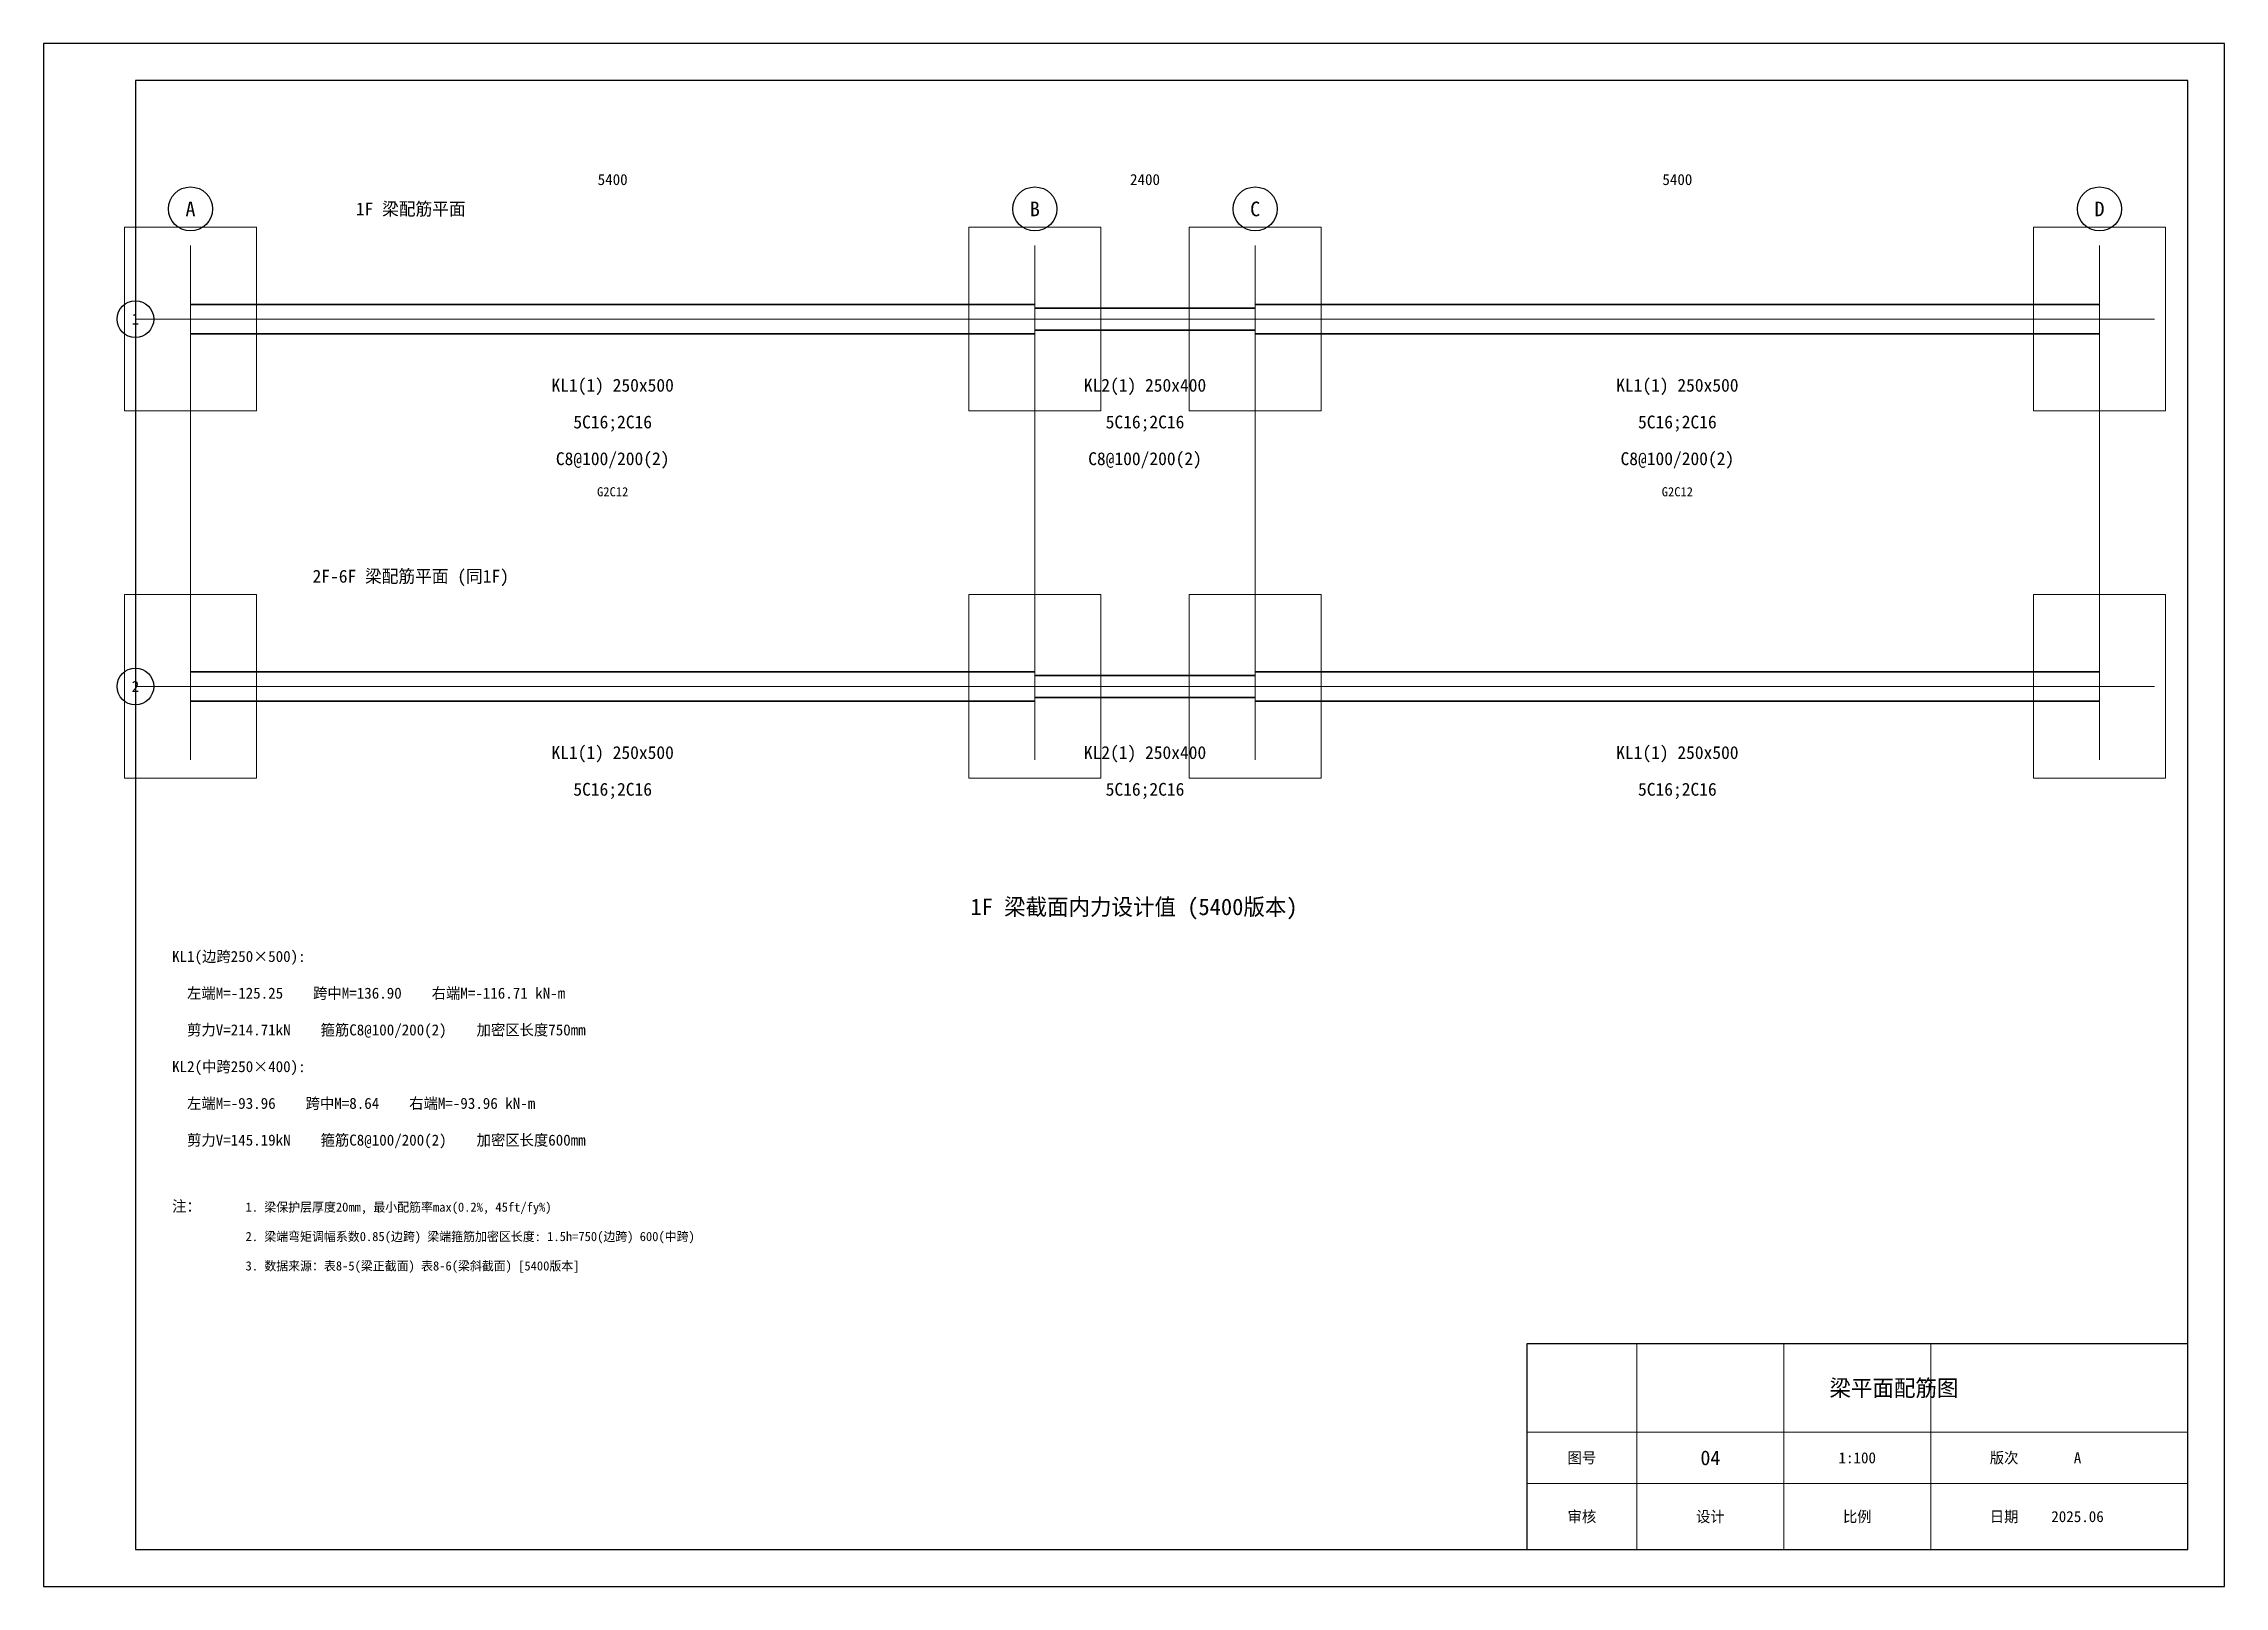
# Model space of a CAD drawing. Header units: metres. Extents: x 0 to 594, y 0 to 420.
import ezdxf
from ezdxf.enums import TextEntityAlignment as Align

# ---------------------------------------------------------------- set-up
doc = ezdxf.new("R2010")
doc.units = ezdxf.units.M
for name, color, linetype, lineweight in [('AXIS', 1, 'Continuous', 13), ('BEAM', 7, 'Continuous', 35), ('DIM', 3, 'Continuous', 13), ('REBAR', 1, 'Continuous', 25), ('TEXT', 7, 'Continuous', 18), ('THIN', 8, 'Continuous', 5), ('TITLE', 7, 'Continuous', 25)]:
    doc.layers.add(name, color=color, linetype=linetype, lineweight=lineweight)

msp = doc.modelspace()

# ---------------------------------------------------------------- linework, layer by layer
at = {"layer": 'AXIS'}
for p, q in [((40, 225), (40, 365)), ((270, 225), (270, 365)), ((330, 225), (330, 365)), ((560, 225), (560, 365)), ((25, 345), (575, 345)), ((25, 245), (575, 245))]:
    msp.add_line(p, q, dxfattribs=at)
at = {"layer": 'BEAM'}
for p, q in [((40, 349), (270, 349)), ((270, 348), (330, 348)), ((330, 349), (560, 349)), ((40, 341), (270, 341)), ((270, 342), (330, 342)), ((330, 341), (560, 341)), ((40, 249), (270, 249)), ((270, 248), (330, 248)), ((330, 249), (560, 249)), ((40, 241), (270, 241)), ((270, 242), (330, 242)), ((330, 241), (560, 241))]:
    msp.add_line(p, q, dxfattribs=at)
at = {"layer": 'THIN'}
for p, q in [((434, 10), (434, 66)), ((474, 10), (474, 66)), ((514, 10), (514, 66)), ((404, 42), (584, 42)), ((404, 28), (584, 28))]:
    msp.add_line(p, q, dxfattribs=at)
for points in [[(22, 320), (58, 320), (58, 370), (22, 370), (22, 320)], [(252, 320), (288, 320), (288, 370), (252, 370), (252, 320)], [(312, 320), (348, 320), (348, 370), (312, 370), (312, 320)], [(542, 320), (578, 320), (578, 370), (542, 370), (542, 320)], [(22, 220), (58, 220), (58, 270), (22, 270), (22, 220)], [(252, 220), (288, 220), (288, 270), (252, 270), (252, 220)], [(312, 220), (348, 220), (348, 270), (312, 270), (312, 220)], [(542, 220), (578, 220), (578, 270), (542, 270), (542, 220)]]:
    msp.add_lwpolyline(points, dxfattribs=at)
at = {"layer": 'TITLE'}
for points in [[(0, 0), (594, 0), (594, 420), (0, 420), (0, 0)], [(25, 10), (584, 10), (584, 410), (25, 410), (25, 10)], [(404, 10), (584, 10), (584, 66), (404, 66), (404, 10)]]:
    msp.add_lwpolyline(points, dxfattribs=at)
for centre, radius in [((40, 375), 6), ((270, 375), 6), ((330, 375), 6), ((560, 375), 6), ((25, 345), 5), ((25, 245), 5)]:
    msp.add_circle(centre, radius, dxfattribs=at)

# ---------------------------------------------------------------- texts
at = {"layer": 'DIM'}
for s, p in [('5400', (155, 383)), ('2400', (300, 383)), ('5400', (445, 383))]:
    msp.add_text(s, height=3, dxfattribs=at).set_placement(p, align=Align.MIDDLE_CENTER)
at = {"layer": 'REBAR'}
for s, p in [('KL1(边跨250×500):', (35, 170)), ('KL2(中跨250×400):', (35, 140))]:
    msp.add_text(s, height=3, dxfattribs=at).set_placement(p)
at = {"layer": 'TEXT'}
for s, p in [('1F 梁配筋平面', (100, 375)), ('2F-6F 梁配筋平面 (同1F)', (100, 275))]:
    msp.add_text(s, height=3.5, dxfattribs=at).set_placement(p, align=Align.MIDDLE_CENTER)
at = {"layer": 'TEXT', "color": 1}
for s, p in [('KL1(1) 250x500', (155, 327)), ('KL1(1) 250x500', (445, 327)), ('5C16;2C16', (155, 317)), ('5C16;2C16', (445, 317)), ('C8@100/200(2)', (155, 307)), ('C8@100/200(2)', (445, 307)), ('KL1(1) 250x500', (155, 227)), ('KL1(1) 250x500', (445, 227)), ('5C16;2C16', (155, 217)), ('5C16;2C16', (445, 217))]:
    msp.add_text(s, height=3.5, dxfattribs=at).set_placement(p, align=Align.MIDDLE_CENTER)
at = {"layer": 'TEXT', "color": 5}
for s, p in [('KL2(1) 250x400', (300, 327)), ('5C16;2C16', (300, 317)), ('C8@100/200(2)', (300, 307)), ('KL2(1) 250x400', (300, 227)), ('5C16;2C16', (300, 217))]:
    msp.add_text(s, height=3.5, dxfattribs=at).set_placement(p, align=Align.MIDDLE_CENTER)
at = {"layer": 'TEXT', "color": 8}
for p in [(155, 298), (445, 298)]:
    msp.add_text('G2C12', height=2.5, dxfattribs=at).set_placement(p, align=Align.MIDDLE_CENTER)
at = {"layer": 'TEXT'}
for s, p in [('  左端M=-125.25    跨中M=136.90    右端M=-116.71 kN-m', (35, 160)), ('  剪力V=214.71kN    箍筋C8@100/200(2)    加密区长度750mm', (35, 150)), ('  左端M=-93.96    跨中M=8.64    右端M=-93.96 kN-m', (35, 130)), ('  剪力V=145.19kN    箍筋C8@100/200(2)    加密区长度600mm', (35, 120))]:
    msp.add_text(s, height=3, dxfattribs=at).set_placement(p)
at = {"layer": 'TEXT', "color": 1}
msp.add_text('注：', height=3, dxfattribs=at).set_placement((35, 102))
at = {"layer": 'TEXT', "color": 8}
for s, p in [('1. 梁保护层厚度20mm, 最小配筋率max(0.2%, 45ft/fy%)', (55, 102)), ('2. 梁端弯矩调幅系数0.85(边跨) 梁端箍筋加密区长度: 1.5h=750(边跨) 600(中跨)', (55, 94)), ('3. 数据来源：表8-5(梁正截面) 表8-6(梁斜截面) [5400版本]', (55, 86))]:
    msp.add_text(s, height=2.5, dxfattribs=at).set_placement(p)
at = {"layer": 'TITLE'}
for s, height, p in [('A', 4, (40, 375)), ('B', 4, (270, 375)), ('C', 4, (330, 375)), ('D', 4, (560, 375)), ('1', 3, (25, 345)), ('2', 3, (25, 245)), ('1F 梁截面内力设计值 (5400版本)', 4.5, (297, 185)), ('梁平面配筋图', 4.5, (504, 54)), ('图号', 3, (419, 35)), ('04', 4, (454, 35)), ('1:100', 3, (494, 35)), ('版次', 3, (534, 35)), ('A', 3, (554, 35)), ('审核', 3, (419, 19)), ('设计', 3, (454, 19)), ('比例', 3, (494, 19)), ('日期', 3, (534, 19)), ('2025.06', 3, (554, 19))]:
    msp.add_text(s, height=height, dxfattribs=at).set_placement(p, align=Align.MIDDLE_CENTER)

doc.saveas('drawing.dxf')
